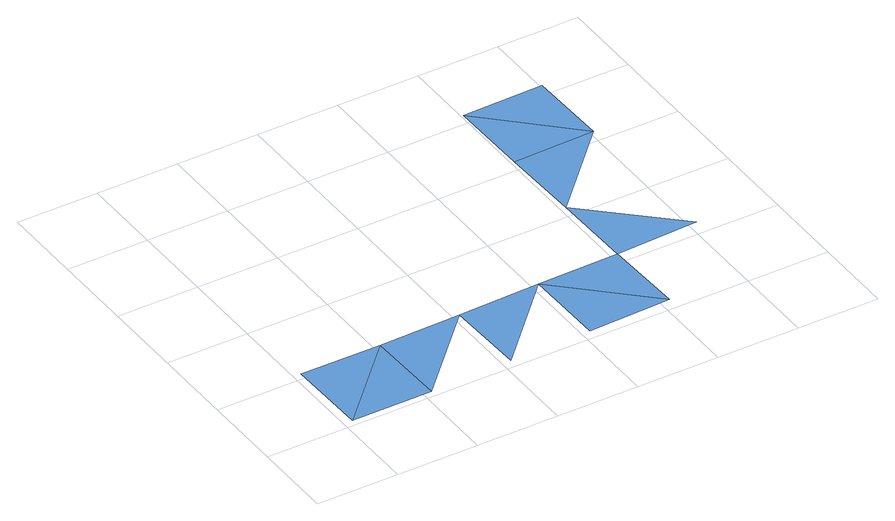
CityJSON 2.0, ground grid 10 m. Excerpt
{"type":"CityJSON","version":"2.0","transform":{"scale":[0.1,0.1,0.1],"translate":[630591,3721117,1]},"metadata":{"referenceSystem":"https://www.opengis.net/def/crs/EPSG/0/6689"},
"CityObjects":{
"waterbody1":{"type":"WaterBody","attributes":{"name":"福岡県津波浸水想定図","class":"1140","function":"2","WaterBodyTsunamiRiskAttribute.description":"1","WaterBodyTsunamiRiskAttribute.rank":"1"},"geometry":[{"type":"MultiSurface","lod":"1","boundaries":[[[0,1,2]],[[0,3,1]],[[3,4,1]],[[5,6,4]],[[6,7,8]],[[9,6,8]],[[10,9,11]],[[10,12,13]],[[14,13,12]],[[14,12,15]]]}]}
},
"vertices":[
[10,6,9],[108,108,7],[8,106,9],[110,8,7],[208,109,8],[210,9,9],[308,111,9],[310,11,8],[410,13,10],[408,113,9],[406,213,9],[508,115,11],[504,315,8],[404,313,8],[403,413,8],[502,415,8]
]}
